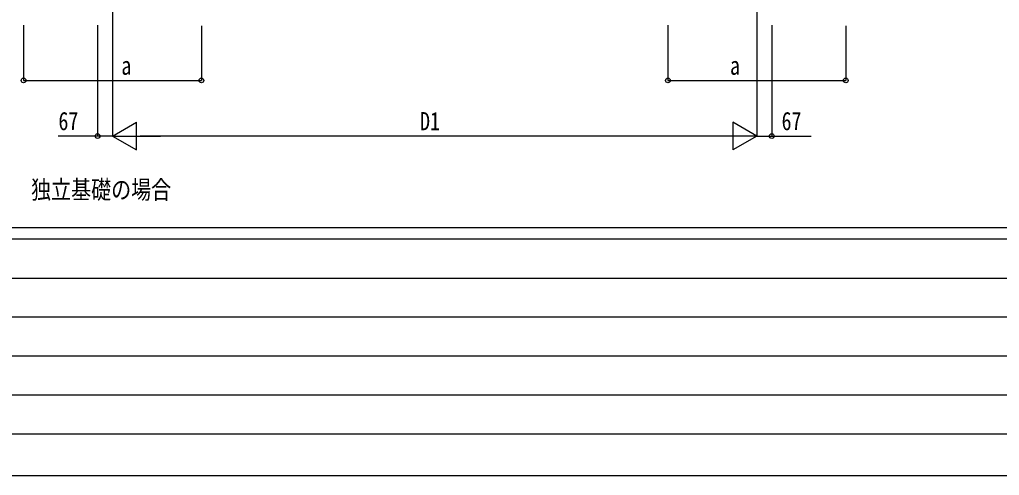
# Model space of a CAD drawing. Units: millimetres, scale not verified. Extents: x -10512 to 10512, y -7425 to 7425.
# Drawn here: x -8285 to -3877, y -7425 to -5375 of the extents above; entities that cross this region are included whole.
import ezdxf
from ezdxf.enums import TextEntityAlignment as Align

# ---------------------------------------------------------------- set-up
doc = ezdxf.new("R2010")
doc.units = ezdxf.units.MM
doc.header["$LTSCALE"] = 25
for name, color, linetype in [('0-2_USER1', 3, 'Continuous'), ('0-3_YKK_12', 2, 'Continuous'), ('0-6_YKK_D', 6, 'Continuous'), ('0-7_YKK_ZWAK', 7, 'Continuous')]:
    doc.layers.add(name, color=color, linetype=linetype)
doc.styles.add('ＭＳ ゴシック', font='')
doc.styles.get('ＭＳ ゴシック').set_extended_font_data('MS Gothic')

msp = doc.modelspace()

# ---------------------------------------------------------------- linework, layer by layer
at = {"layer": '0-3_YKK_12'}
for p, q in [((-7866.87, -4965.16), (-7866.87, -5460.45)), ((-4968.1, -4965.16), (-4968.1, -5460.45))]:
    msp.add_line(p, q, dxfattribs=at)
at = {"layer": '0-6_YKK_D'}
for p, q in [((-8266.87, -5400), (-8266.87, -5650)), ((-7933.87, -5400), (-7933.87, -5900)), ((-7866.87, -5400), (-7866.87, -5900)), ((-7866.87, -5400), (-7866.87, -5900)), ((-7466.87, -5403.99), (-7466.87, -5650)), ((-5368.1, -5400), (-5368.1, -5650)), ((-4968.1, -5400), (-4968.1, -5900)), ((-4967.6, -5400), (-4967.6, -5900)), ((-4901.1, -5400), (-4901.1, -5900)), ((-4568.1, -5403.99), (-4568.1, -5650)), ((-8266.87, -5649), (-7466.87, -5649)), ((-5368.1, -5649), (-4568.1, -5649)), ((-7866.87, -5899), (-7758.61, -5836.5)), ((-7758.61, -5961.5), (-7758.61, -5836.5)), ((-4967.6, -5899), (-5075.85, -5836.5)), ((-5075.85, -5836.5), (-5075.85, -5961.5)), ((-7866.87, -5899), (-7758.61, -5961.5)), ((-7866.87, -5899), (-7650.36, -5899)), ((-5092.6, -5899), (-7741.87, -5899)), ((-4967.6, -5899), (-5184.1, -5899)), ((-4967.6, -5899), (-5075.85, -5961.5))]:
    msp.add_line(p, q, dxfattribs=at)
for points in [[(-7866.87, -5899), (-7933.87, -5899), (-8111.7, -5899)], [(-4968.1, -5899), (-4901.1, -5899), (-4723.26, -5899)]]:
    msp.add_lwpolyline(points, dxfattribs=at)
for centre in [(-8266.87, -5649), (-7466.87, -5649), (-5368.1, -5649), (-4568.1, -5649), (-7933.87, -5899), (-4901.1, -5899)]:
    msp.add_circle(centre, 10.62, dxfattribs=at)
at = {"layer": '0-7_YKK_ZWAK'}
for p, q in [((9737.55, -6312.5), (-9762.45, -6312.5)), ((-3262.45, -6362.5), (-9762.45, -6362.5)), ((-9656.2, -6537.5), (-3387.45, -6537.5)), ((-9656.2, -6712.5), (-3387.45, -6712.5)), ((-9656.2, -6887.5), (-3387.45, -6887.5)), ((-9656.2, -7062.5), (-3387.45, -7062.5)), ((-9762.45, -7237.5), (-3262.45, -7237.5))]:
    msp.add_line(p, q, dxfattribs=at)
msp.add_lwpolyline([(-10512.5, -7425), (10512.5, -7425), (10512.5, 7425), (-10512.5, 7425)], close=True, dxfattribs=at)

# ---------------------------------------------------------------- texts
at = {"layer": '0-2_USER1', "style": 'ＭＳ ゴシック', "width": 0.8}
msp.add_text('独立基礎の場合', height=82.48, dxfattribs=at).set_placement((-8232.96, -6206.09), align=Align.BOTTOM_LEFT)
at = {"layer": '0-6_YKK_D', "style": 'ＭＳ ゴシック', "width": 0.8}
for s, p in [('a', (-7826.95, -5648)), ('a', (-5088.91, -5648)), ('67', (-8110.03, -5897.33)), ('D1', (-6483.23, -5898)), ('67', (-4856.93, -5897.33))]:
    msp.add_text(s, height=82.48, dxfattribs=at).set_placement(p, align=Align.BOTTOM_LEFT)

doc.saveas('drawing.dxf')
